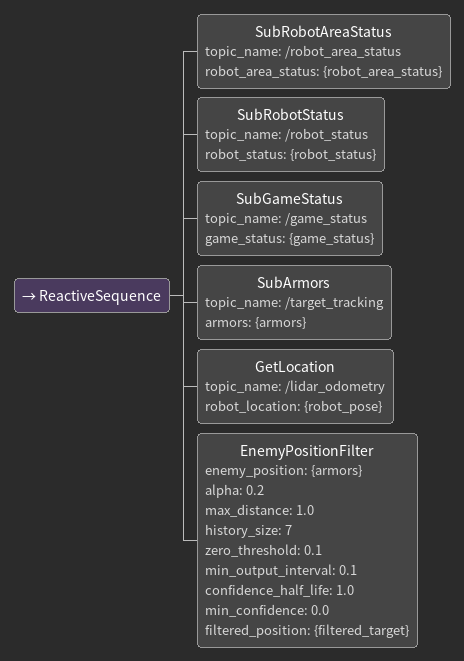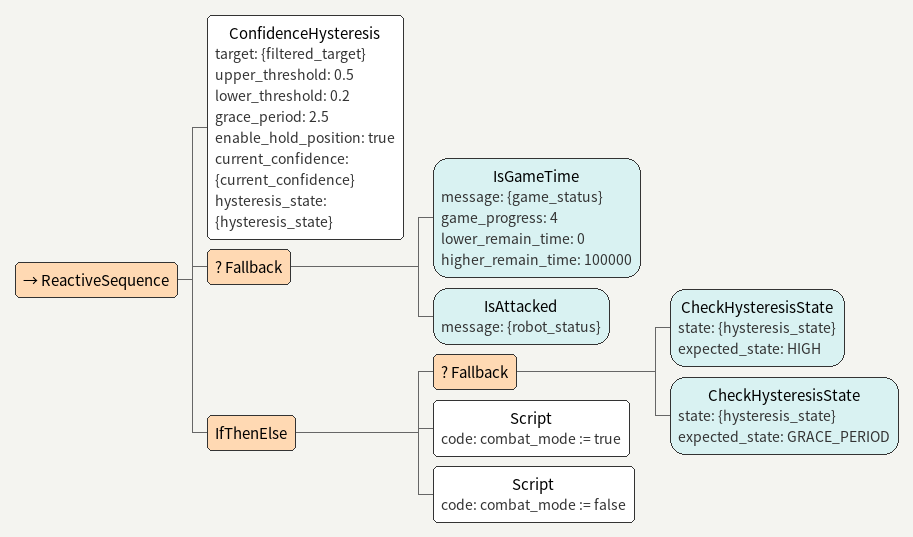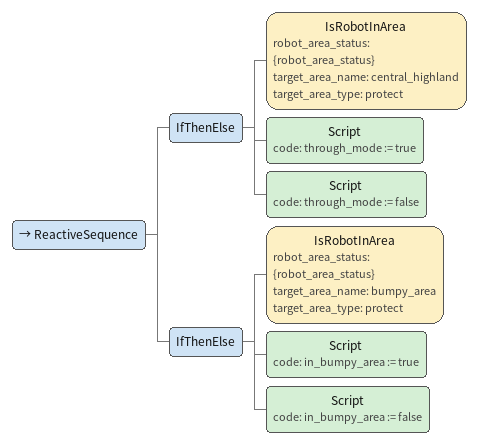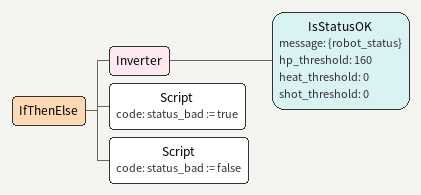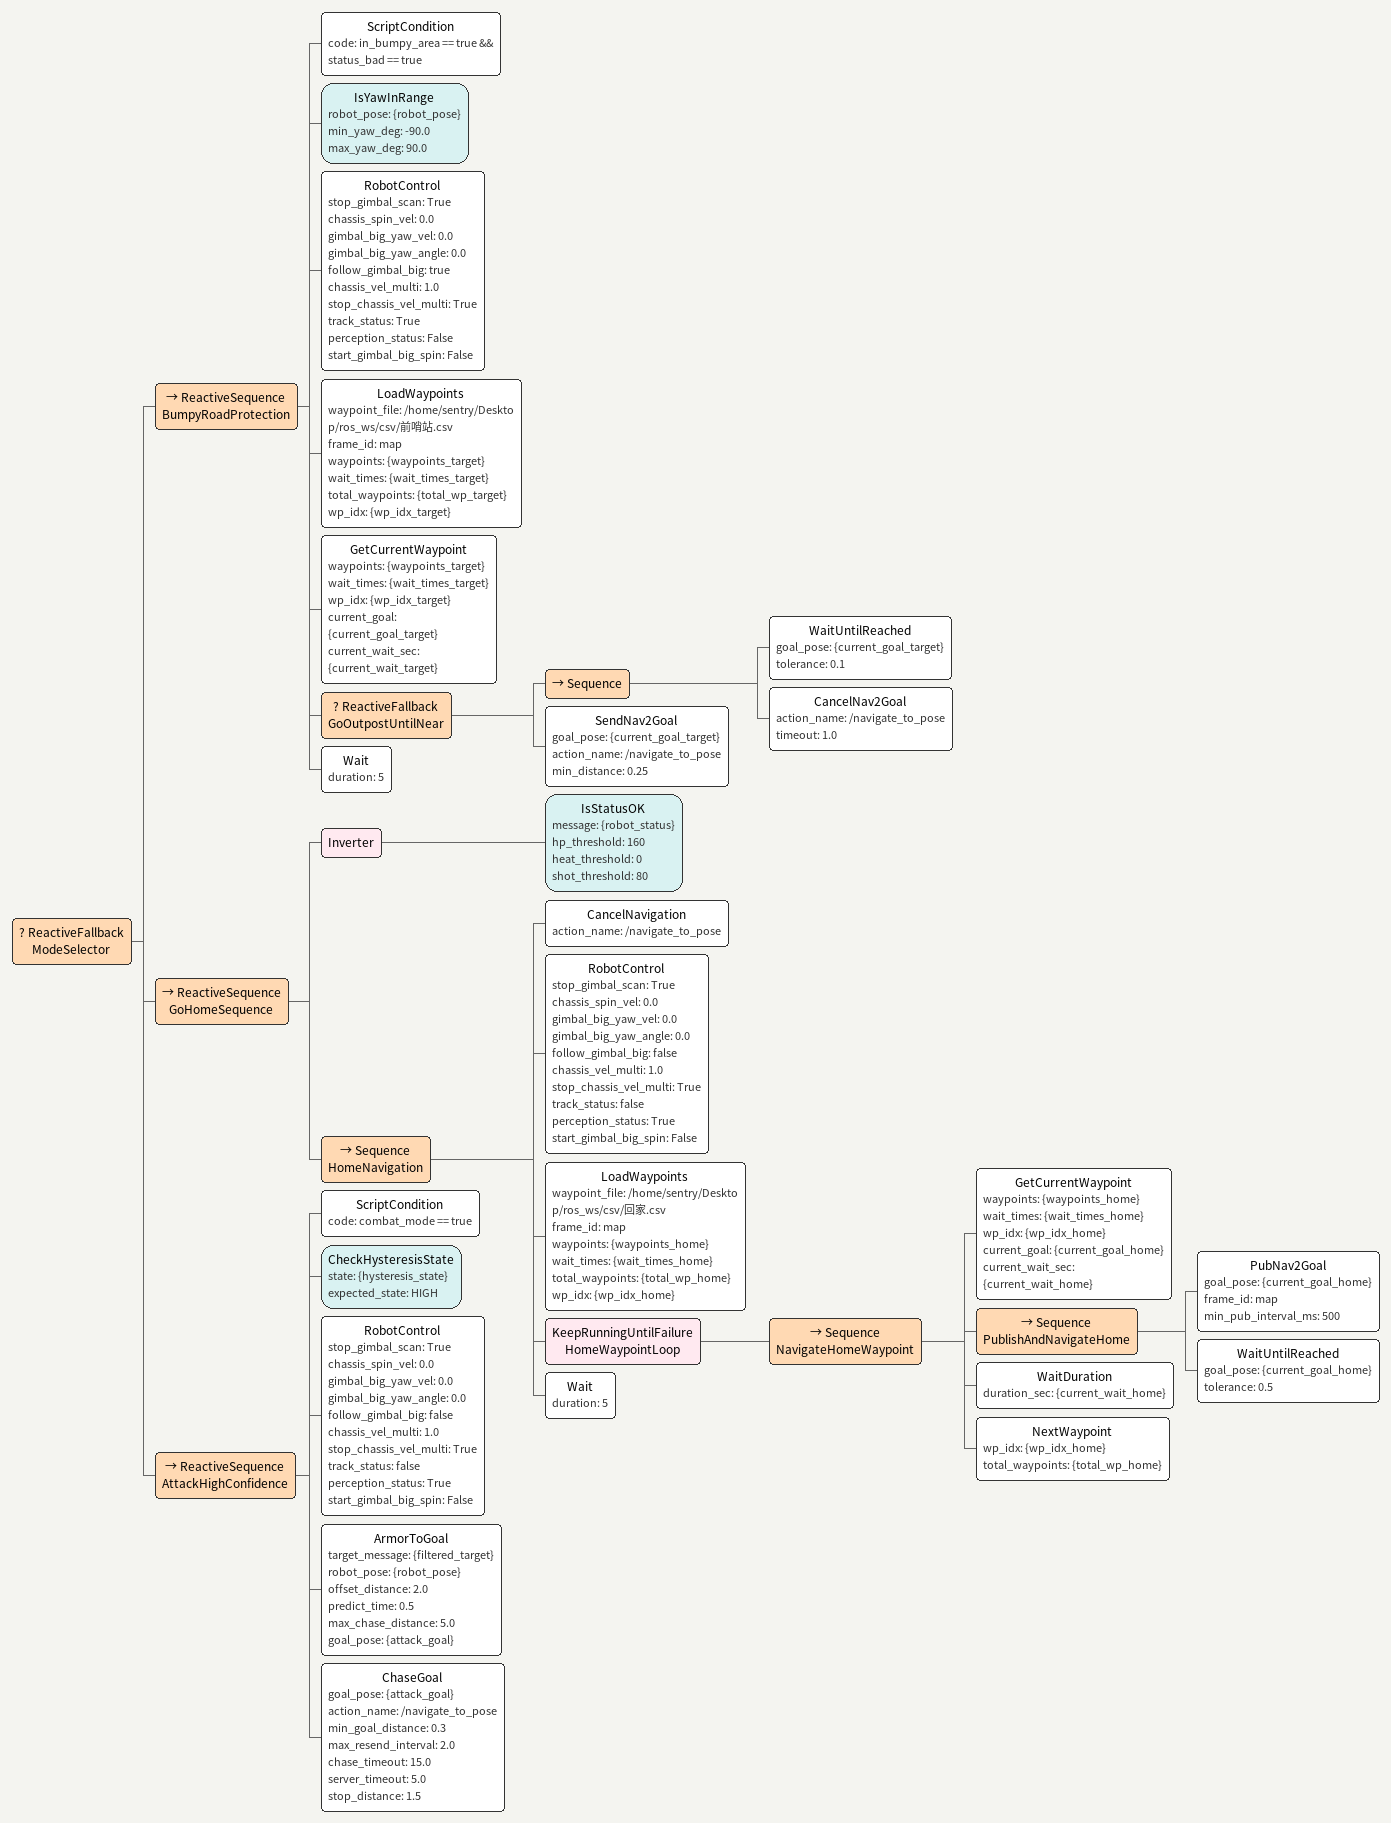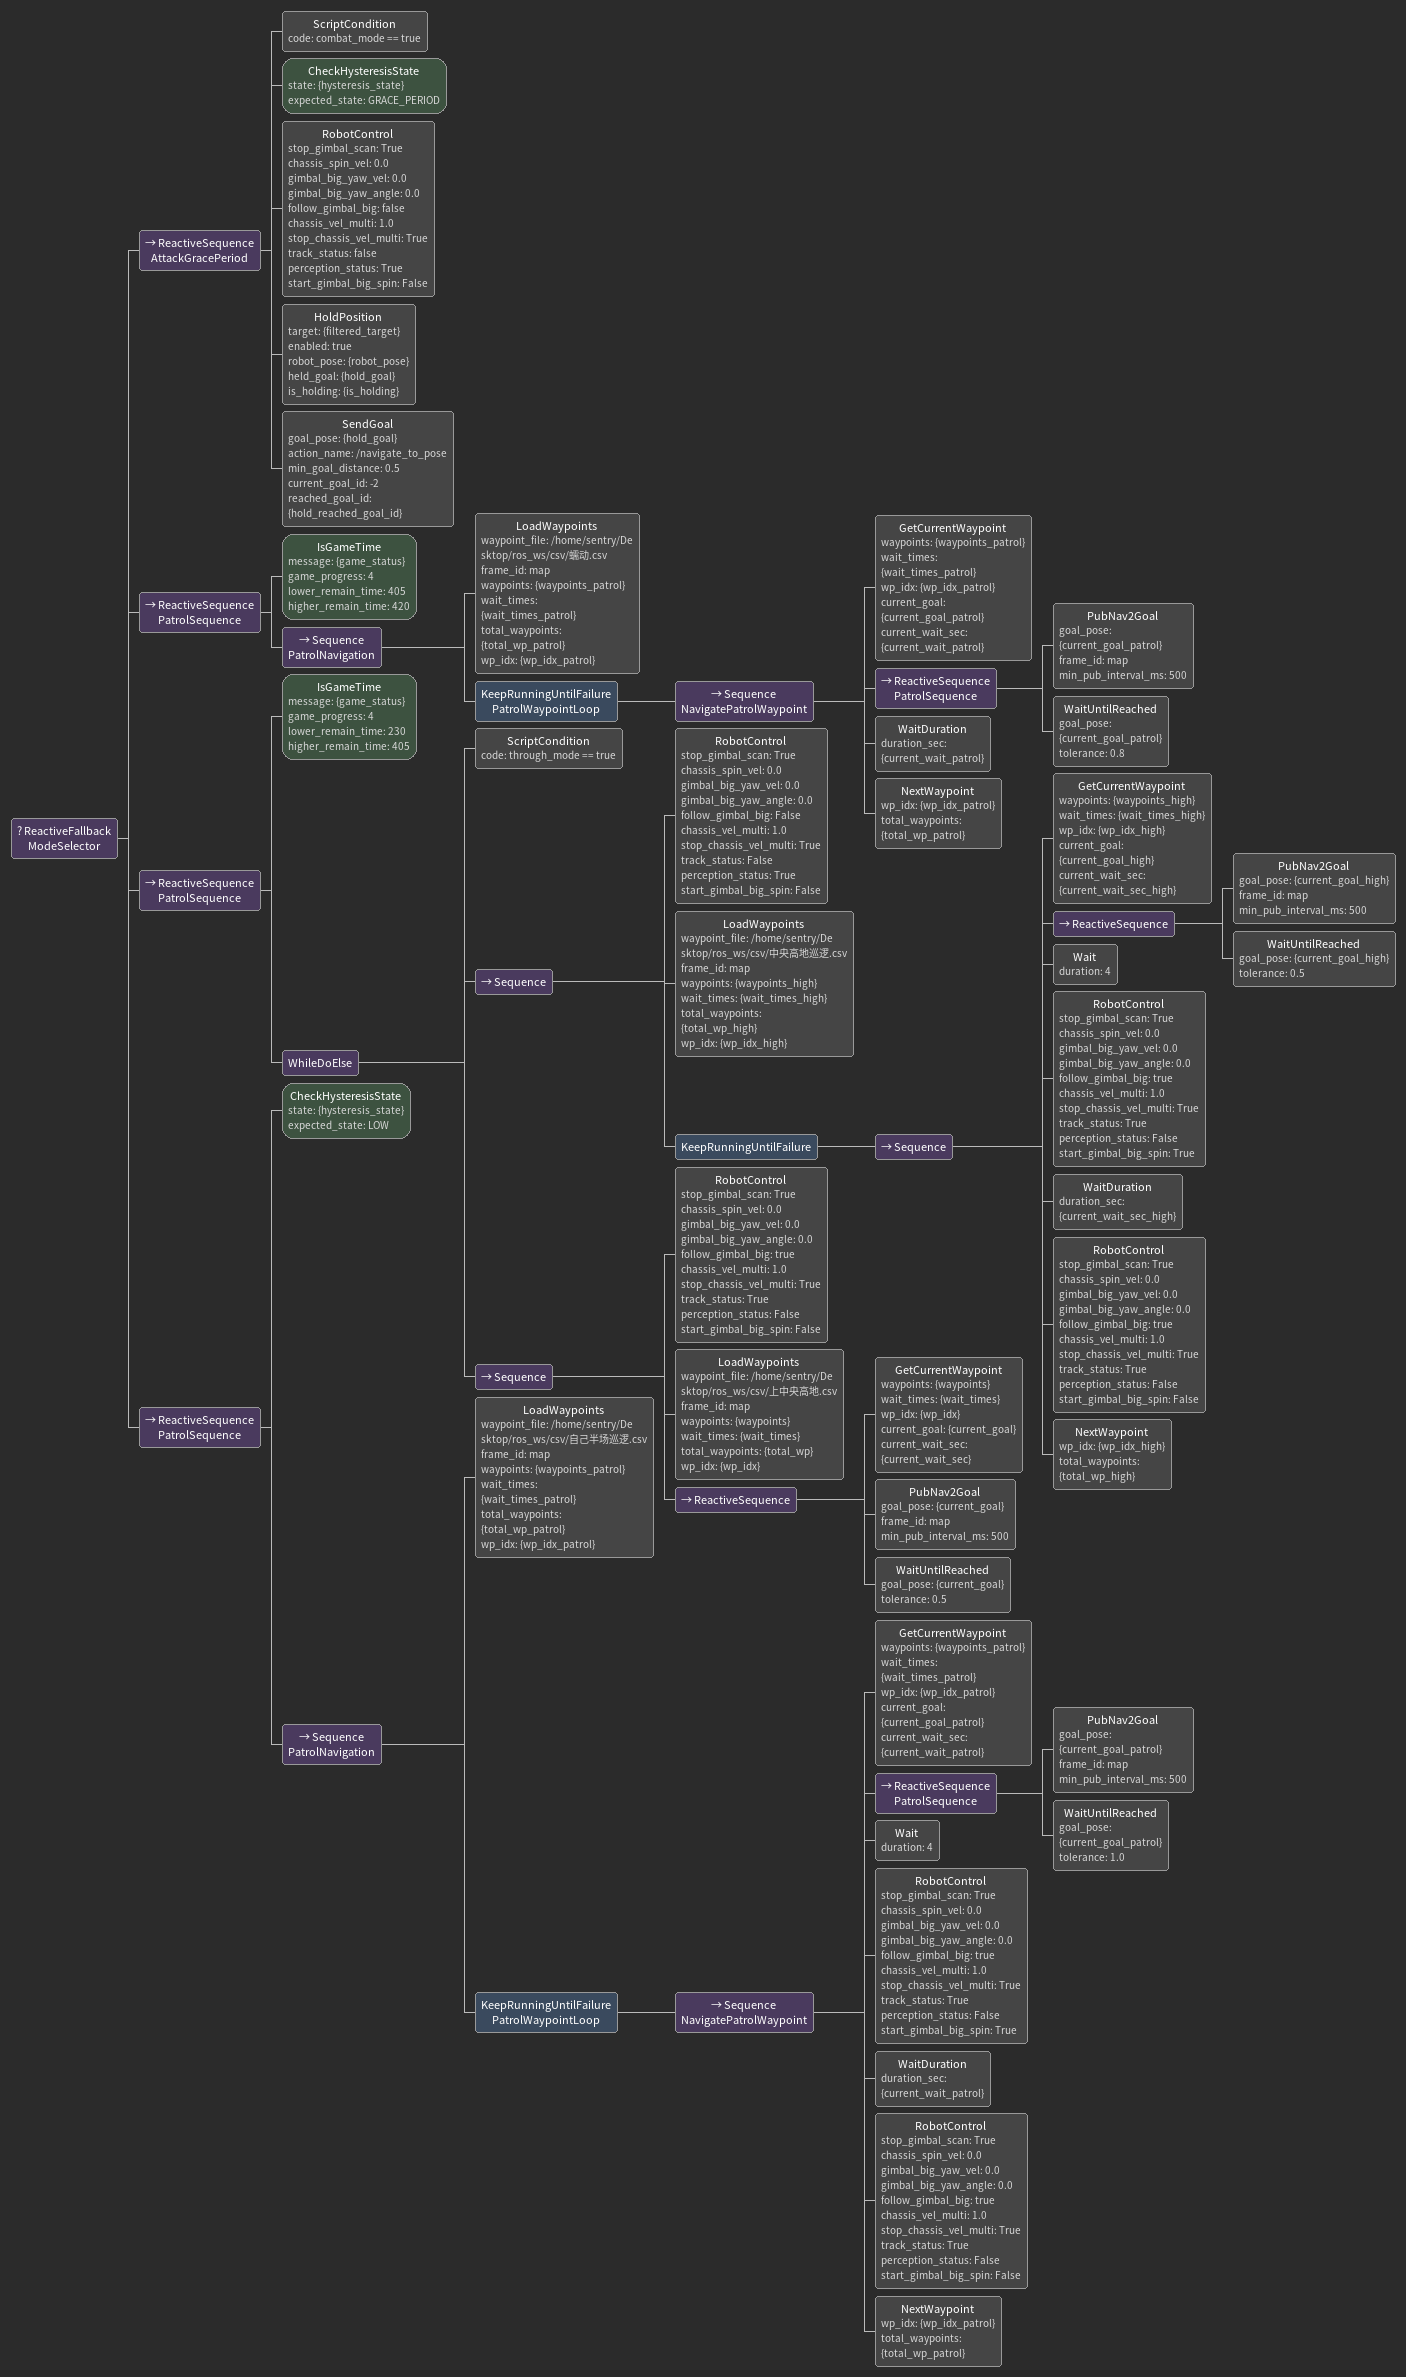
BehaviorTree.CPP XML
<ReactiveSequence>
  <SubRobotAreaStatus topic_name="/robot_area_status" robot_area_status="{robot_area_status}"/>
  <SubRobotStatus topic_name="/robot_status" robot_status="{robot_status}"/>
  <SubGameStatus topic_name="/game_status" game_status="{game_status}"/>
  <SubArmors topic_name="/target_tracking" armors="{armors}"/>
  <GetLocation topic_name="/lidar_odometry" robot_location="{robot_pose}"/>
  <EnemyPositionFilter enemy_position="{armors}" alpha="0.2" max_distance="1.0" history_size="7" zero_threshold="0.1" min_output_interval="0.1" confidence_half_life="1.0" min_confidence="0.0" filtered_position="{filtered_target}"/>
</ReactiveSequence>

<ReactiveSequence>
  <ConfidenceHysteresis target="{filtered_target}" upper_threshold="0.5" lower_threshold="0.2" grace_period="2.5" enable_hold_position="true" current_confidence="{current_confidence}" hysteresis_state="{hysteresis_state}"/>
  <Fallback>
    <IsGameTime message="{game_status}" game_progress="4" lower_remain_time="0" higher_remain_time="100000"/>
    <IsAttacked message="{robot_status}"/>
  </Fallback>
  <IfThenElse>
    <Fallback>
      <CheckHysteresisState state="{hysteresis_state}" expected_state="HIGH"/>
      <CheckHysteresisState state="{hysteresis_state}" expected_state="GRACE_PERIOD"/>
    </Fallback>
    <Script code="combat_mode := true"/>
    <Script code="combat_mode := false"/>
  </IfThenElse>
</ReactiveSequence>

<ReactiveSequence>
  <IfThenElse>
    <IsRobotInArea robot_area_status="{robot_area_status}" target_area_name="central_highland" target_area_type="protect"/>
    <Script code="through_mode := true"/>
    <Script code="through_mode := false"/>
  </IfThenElse>
  <IfThenElse>
    <IsRobotInArea robot_area_status="{robot_area_status}" target_area_name="bumpy_area" target_area_type="protect"/>
    <Script code="in_bumpy_area := true"/>
    <Script code="in_bumpy_area := false"/>
  </IfThenElse>
</ReactiveSequence>

<IfThenElse>
  <Inverter>
    <IsStatusOK message="{robot_status}" hp_threshold="160" heat_threshold="0" shot_threshold="0"/>
  </Inverter>
  <Script code="status_bad := true"/>
  <Script code="status_bad := false"/>
</IfThenElse>

<ReactiveFallback name="ModeSelector">
  <ReactiveSequence name="BumpyRoadProtection">
    <ScriptCondition code="in_bumpy_area == true &amp;&amp; status_bad == true"/>
    <IsYawInRange robot_pose="{robot_pose}" min_yaw_deg="-90.0" max_yaw_deg="90.0"/>
    <RobotControl stop_gimbal_scan="True" chassis_spin_vel="0.0" gimbal_big_yaw_vel="0.0" gimbal_big_yaw_angle="0.0" follow_gimbal_big="true" chassis_vel_multi="1.0" stop_chassis_vel_multi="True" track_status="True" perception_status="False" start_gimbal_big_spin="False"/>
    <LoadWaypoints waypoint_file="/home/sentry/Desktop/ros_ws/csv/前哨站.csv" frame_id="map" waypoints="{waypoints_target}" wait_times="{wait_times_target}" total_waypoints="{total_wp_target}" wp_idx="{wp_idx_target}"/>
    <GetCurrentWaypoint waypoints="{waypoints_target}" wait_times="{wait_times_target}" wp_idx="{wp_idx_target}" current_goal="{current_goal_target}" current_wait_sec="{current_wait_target}"/>
    <ReactiveFallback name="GoOutpostUntilNear">
      <Sequence>
        <WaitUntilReached goal_pose="{current_goal_target}" tolerance="0.1"/>
        <CancelNav2Goal action_name="/navigate_to_pose" timeout="1.0"/>
      </Sequence>
      <SendNav2Goal goal_pose="{current_goal_target}" action_name="/navigate_to_pose" min_distance="0.25"/>
    </ReactiveFallback>
    <Wait duration="5"/>
  </ReactiveSequence>
  <ReactiveSequence name="GoHomeSequence">
    <Inverter>
      <IsStatusOK message="{robot_status}" hp_threshold="160" heat_threshold="0" shot_threshold="80"/>
    </Inverter>
    <Sequence name="HomeNavigation">
      <CancelNavigation action_name="/navigate_to_pose"/>
      <RobotControl stop_gimbal_scan="True" chassis_spin_vel="0.0" gimbal_big_yaw_vel="0.0" gimbal_big_yaw_angle="0.0" follow_gimbal_big="false" chassis_vel_multi="1.0" stop_chassis_vel_multi="True" track_status="false" perception_status="True" start_gimbal_big_spin="False"/>
      <LoadWaypoints waypoint_file="/home/sentry/Desktop/ros_ws/csv/回家.csv" frame_id="map" waypoints="{waypoints_home}" wait_times="{wait_times_home}" total_waypoints="{total_wp_home}" wp_idx="{wp_idx_home}"/>
      <KeepRunningUntilFailure name="HomeWaypointLoop">
        <Sequence name="NavigateHomeWaypoint">
          <GetCurrentWaypoint waypoints="{waypoints_home}" wait_times="{wait_times_home}" wp_idx="{wp_idx_home}" current_goal="{current_goal_home}" current_wait_sec="{current_wait_home}"/>
          <Sequence name="PublishAndNavigateHome">
            <PubNav2Goal goal_pose="{current_goal_home}" frame_id="map" min_pub_interval_ms="500"/>
            <WaitUntilReached goal_pose="{current_goal_home}" tolerance="0.5"/>
          </Sequence>
          <WaitDuration duration_sec="{current_wait_home}"/>
          <NextWaypoint wp_idx="{wp_idx_home}" total_waypoints="{total_wp_home}"/>
        </Sequence>
      </KeepRunningUntilFailure>
      <Wait duration="5"/>
    </Sequence>
  </ReactiveSequence>
  <ReactiveSequence name="AttackHighConfidence">
    <ScriptCondition code="combat_mode == true"/>
    <CheckHysteresisState state="{hysteresis_state}" expected_state="HIGH"/>
    <RobotControl stop_gimbal_scan="True" chassis_spin_vel="0.0" gimbal_big_yaw_vel="0.0" gimbal_big_yaw_angle="0.0" follow_gimbal_big="false" chassis_vel_multi="1.0" stop_chassis_vel_multi="True" track_status="false" perception_status="True" start_gimbal_big_spin="False"/>
    <ArmorToGoal target_message="{filtered_target}" robot_pose="{robot_pose}" offset_distance="2.0" predict_time="0.5" max_chase_distance="5.0" goal_pose="{attack_goal}"/>
    <ChaseGoal goal_pose="{attack_goal}" action_name="/navigate_to_pose" min_goal_distance="0.3" max_resend_interval="2.0" chase_timeout="15.0" server_timeout="5.0" stop_distance="1.5"/>
  </ReactiveSequence>
</ReactiveFallback>

<ReactiveFallback name="ModeSelector">
  <ReactiveSequence name="AttackGracePeriod">
    <ScriptCondition code="combat_mode == true"/>
    <CheckHysteresisState state="{hysteresis_state}" expected_state="GRACE_PERIOD"/>
    <RobotControl stop_gimbal_scan="True" chassis_spin_vel="0.0" gimbal_big_yaw_vel="0.0" gimbal_big_yaw_angle="0.0" follow_gimbal_big="false" chassis_vel_multi="1.0" stop_chassis_vel_multi="True" track_status="false" perception_status="True" start_gimbal_big_spin="False"/>
    <HoldPosition target="{filtered_target}" enabled="true" robot_pose="{robot_pose}" held_goal="{hold_goal}" is_holding="{is_holding}"/>
    <SendGoal goal_pose="{hold_goal}" action_name="/navigate_to_pose" min_goal_distance="0.5" current_goal_id="-2" reached_goal_id="{hold_reached_goal_id}"/>
  </ReactiveSequence>
  <ReactiveSequence name="PatrolSequence">
    <IsGameTime message="{game_status}" game_progress="4" lower_remain_time="405" higher_remain_time="420"/>
    <Sequence name="PatrolNavigation">
      <LoadWaypoints waypoint_file="/home/sentry/Desktop/ros_ws/csv/蠕动.csv" frame_id="map" waypoints="{waypoints_patrol}" wait_times="{wait_times_patrol}" total_waypoints="{total_wp_patrol}" wp_idx="{wp_idx_patrol}"/>
      <KeepRunningUntilFailure name="PatrolWaypointLoop">
        <Sequence name="NavigatePatrolWaypoint">
          <GetCurrentWaypoint waypoints="{waypoints_patrol}" wait_times="{wait_times_patrol}" wp_idx="{wp_idx_patrol}" current_goal="{current_goal_patrol}" current_wait_sec="{current_wait_patrol}"/>
          <ReactiveSequence name="PatrolSequence">
            <PubNav2Goal goal_pose="{current_goal_patrol}" frame_id="map" min_pub_interval_ms="500"/>
            <WaitUntilReached goal_pose="{current_goal_patrol}" tolerance="0.8"/>
          </ReactiveSequence>
          <WaitDuration duration_sec="{current_wait_patrol}"/>
          <NextWaypoint wp_idx="{wp_idx_patrol}" total_waypoints="{total_wp_patrol}"/>
        </Sequence>
      </KeepRunningUntilFailure>
    </Sequence>
  </ReactiveSequence>
  <ReactiveSequence name="PatrolSequence">
    <IsGameTime message="{game_status}" game_progress="4" lower_remain_time="230" higher_remain_time="405"/>
    <WhileDoElse>
      <ScriptCondition code="through_mode == true"/>
      <Sequence>
        <RobotControl stop_gimbal_scan="True" chassis_spin_vel="0.0" gimbal_big_yaw_vel="0.0" gimbal_big_yaw_angle="0.0" follow_gimbal_big="False" chassis_vel_multi="1.0" stop_chassis_vel_multi="True" track_status="False" perception_status="True" start_gimbal_big_spin="False"/>
        <LoadWaypoints waypoint_file="/home/sentry/Desktop/ros_ws/csv/中央高地巡逻.csv" frame_id="map" waypoints="{waypoints_high}" wait_times="{wait_times_high}" total_waypoints="{total_wp_high}" wp_idx="{wp_idx_high}"/>
        <KeepRunningUntilFailure>
          <Sequence>
            <GetCurrentWaypoint waypoints="{waypoints_high}" wait_times="{wait_times_high}" wp_idx="{wp_idx_high}" current_goal="{current_goal_high}" current_wait_sec="{current_wait_sec_high}"/>
            <ReactiveSequence>
              <PubNav2Goal goal_pose="{current_goal_high}" frame_id="map" min_pub_interval_ms="500"/>
              <WaitUntilReached goal_pose="{current_goal_high}" tolerance="0.5"/>
            </ReactiveSequence>
            <Wait duration="4"/>
            <RobotControl stop_gimbal_scan="True" chassis_spin_vel="0.0" gimbal_big_yaw_vel="0.0" gimbal_big_yaw_angle="0.0" follow_gimbal_big="true" chassis_vel_multi="1.0" stop_chassis_vel_multi="True" track_status="True" perception_status="False" start_gimbal_big_spin="True"/>
            <WaitDuration duration_sec="{current_wait_sec_high}"/>
            <RobotControl stop_gimbal_scan="True" chassis_spin_vel="0.0" gimbal_big_yaw_vel="0.0" gimbal_big_yaw_angle="0.0" follow_gimbal_big="true" chassis_vel_multi="1.0" stop_chassis_vel_multi="True" track_status="True" perception_status="False" start_gimbal_big_spin="False"/>
            <NextWaypoint wp_idx="{wp_idx_high}" total_waypoints="{total_wp_high}"/>
          </Sequence>
        </KeepRunningUntilFailure>
      </Sequence>
      <Sequence>
        <RobotControl stop_gimbal_scan="True" chassis_spin_vel="0.0" gimbal_big_yaw_vel="0.0" gimbal_big_yaw_angle="0.0" follow_gimbal_big="true" chassis_vel_multi="1.0" stop_chassis_vel_multi="True" track_status="True" perception_status="False" start_gimbal_big_spin="False"/>
        <LoadWaypoints waypoint_file="/home/sentry/Desktop/ros_ws/csv/上中央高地.csv" frame_id="map" waypoints="{waypoints}" wait_times="{wait_times}" total_waypoints="{total_wp}" wp_idx="{wp_idx}"/>
        <ReactiveSequence>
          <GetCurrentWaypoint waypoints="{waypoints}" wait_times="{wait_times}" wp_idx="{wp_idx}" current_goal="{current_goal}" current_wait_sec="{current_wait_sec}"/>
          <PubNav2Goal goal_pose="{current_goal}" frame_id="map" min_pub_interval_ms="500"/>
          <WaitUntilReached goal_pose="{current_goal}" tolerance="0.5"/>
        </ReactiveSequence>
      </Sequence>
    </WhileDoElse>
  </ReactiveSequence>
  <ReactiveSequence name="PatrolSequence">
    <CheckHysteresisState state="{hysteresis_state}" expected_state="LOW"/>
    <Sequence name="PatrolNavigation">
      <LoadWaypoints waypoint_file="/home/sentry/Desktop/ros_ws/csv/自己半场巡逻.csv" frame_id="map" waypoints="{waypoints_patrol}" wait_times="{wait_times_patrol}" total_waypoints="{total_wp_patrol}" wp_idx="{wp_idx_patrol}"/>
      <KeepRunningUntilFailure name="PatrolWaypointLoop">
        <Sequence name="NavigatePatrolWaypoint">
          <GetCurrentWaypoint waypoints="{waypoints_patrol}" wait_times="{wait_times_patrol}" wp_idx="{wp_idx_patrol}" current_goal="{current_goal_patrol}" current_wait_sec="{current_wait_patrol}"/>
          <ReactiveSequence name="PatrolSequence">
            <PubNav2Goal goal_pose="{current_goal_patrol}" frame_id="map" min_pub_interval_ms="500"/>
            <WaitUntilReached goal_pose="{current_goal_patrol}" tolerance="1.0"/>
          </ReactiveSequence>
          <Wait duration="4"/>
          <RobotControl stop_gimbal_scan="True" chassis_spin_vel="0.0" gimbal_big_yaw_vel="0.0" gimbal_big_yaw_angle="0.0" follow_gimbal_big="true" chassis_vel_multi="1.0" stop_chassis_vel_multi="True" track_status="True" perception_status="False" start_gimbal_big_spin="True"/>
          <WaitDuration duration_sec="{current_wait_patrol}"/>
          <RobotControl stop_gimbal_scan="True" chassis_spin_vel="0.0" gimbal_big_yaw_vel="0.0" gimbal_big_yaw_angle="0.0" follow_gimbal_big="true" chassis_vel_multi="1.0" stop_chassis_vel_multi="True" track_status="True" perception_status="False" start_gimbal_big_spin="False"/>
          <NextWaypoint wp_idx="{wp_idx_patrol}" total_waypoints="{total_wp_patrol}"/>
        </Sequence>
      </KeepRunningUntilFailure>
    </Sequence>
  </ReactiveSequence>
</ReactiveFallback>
